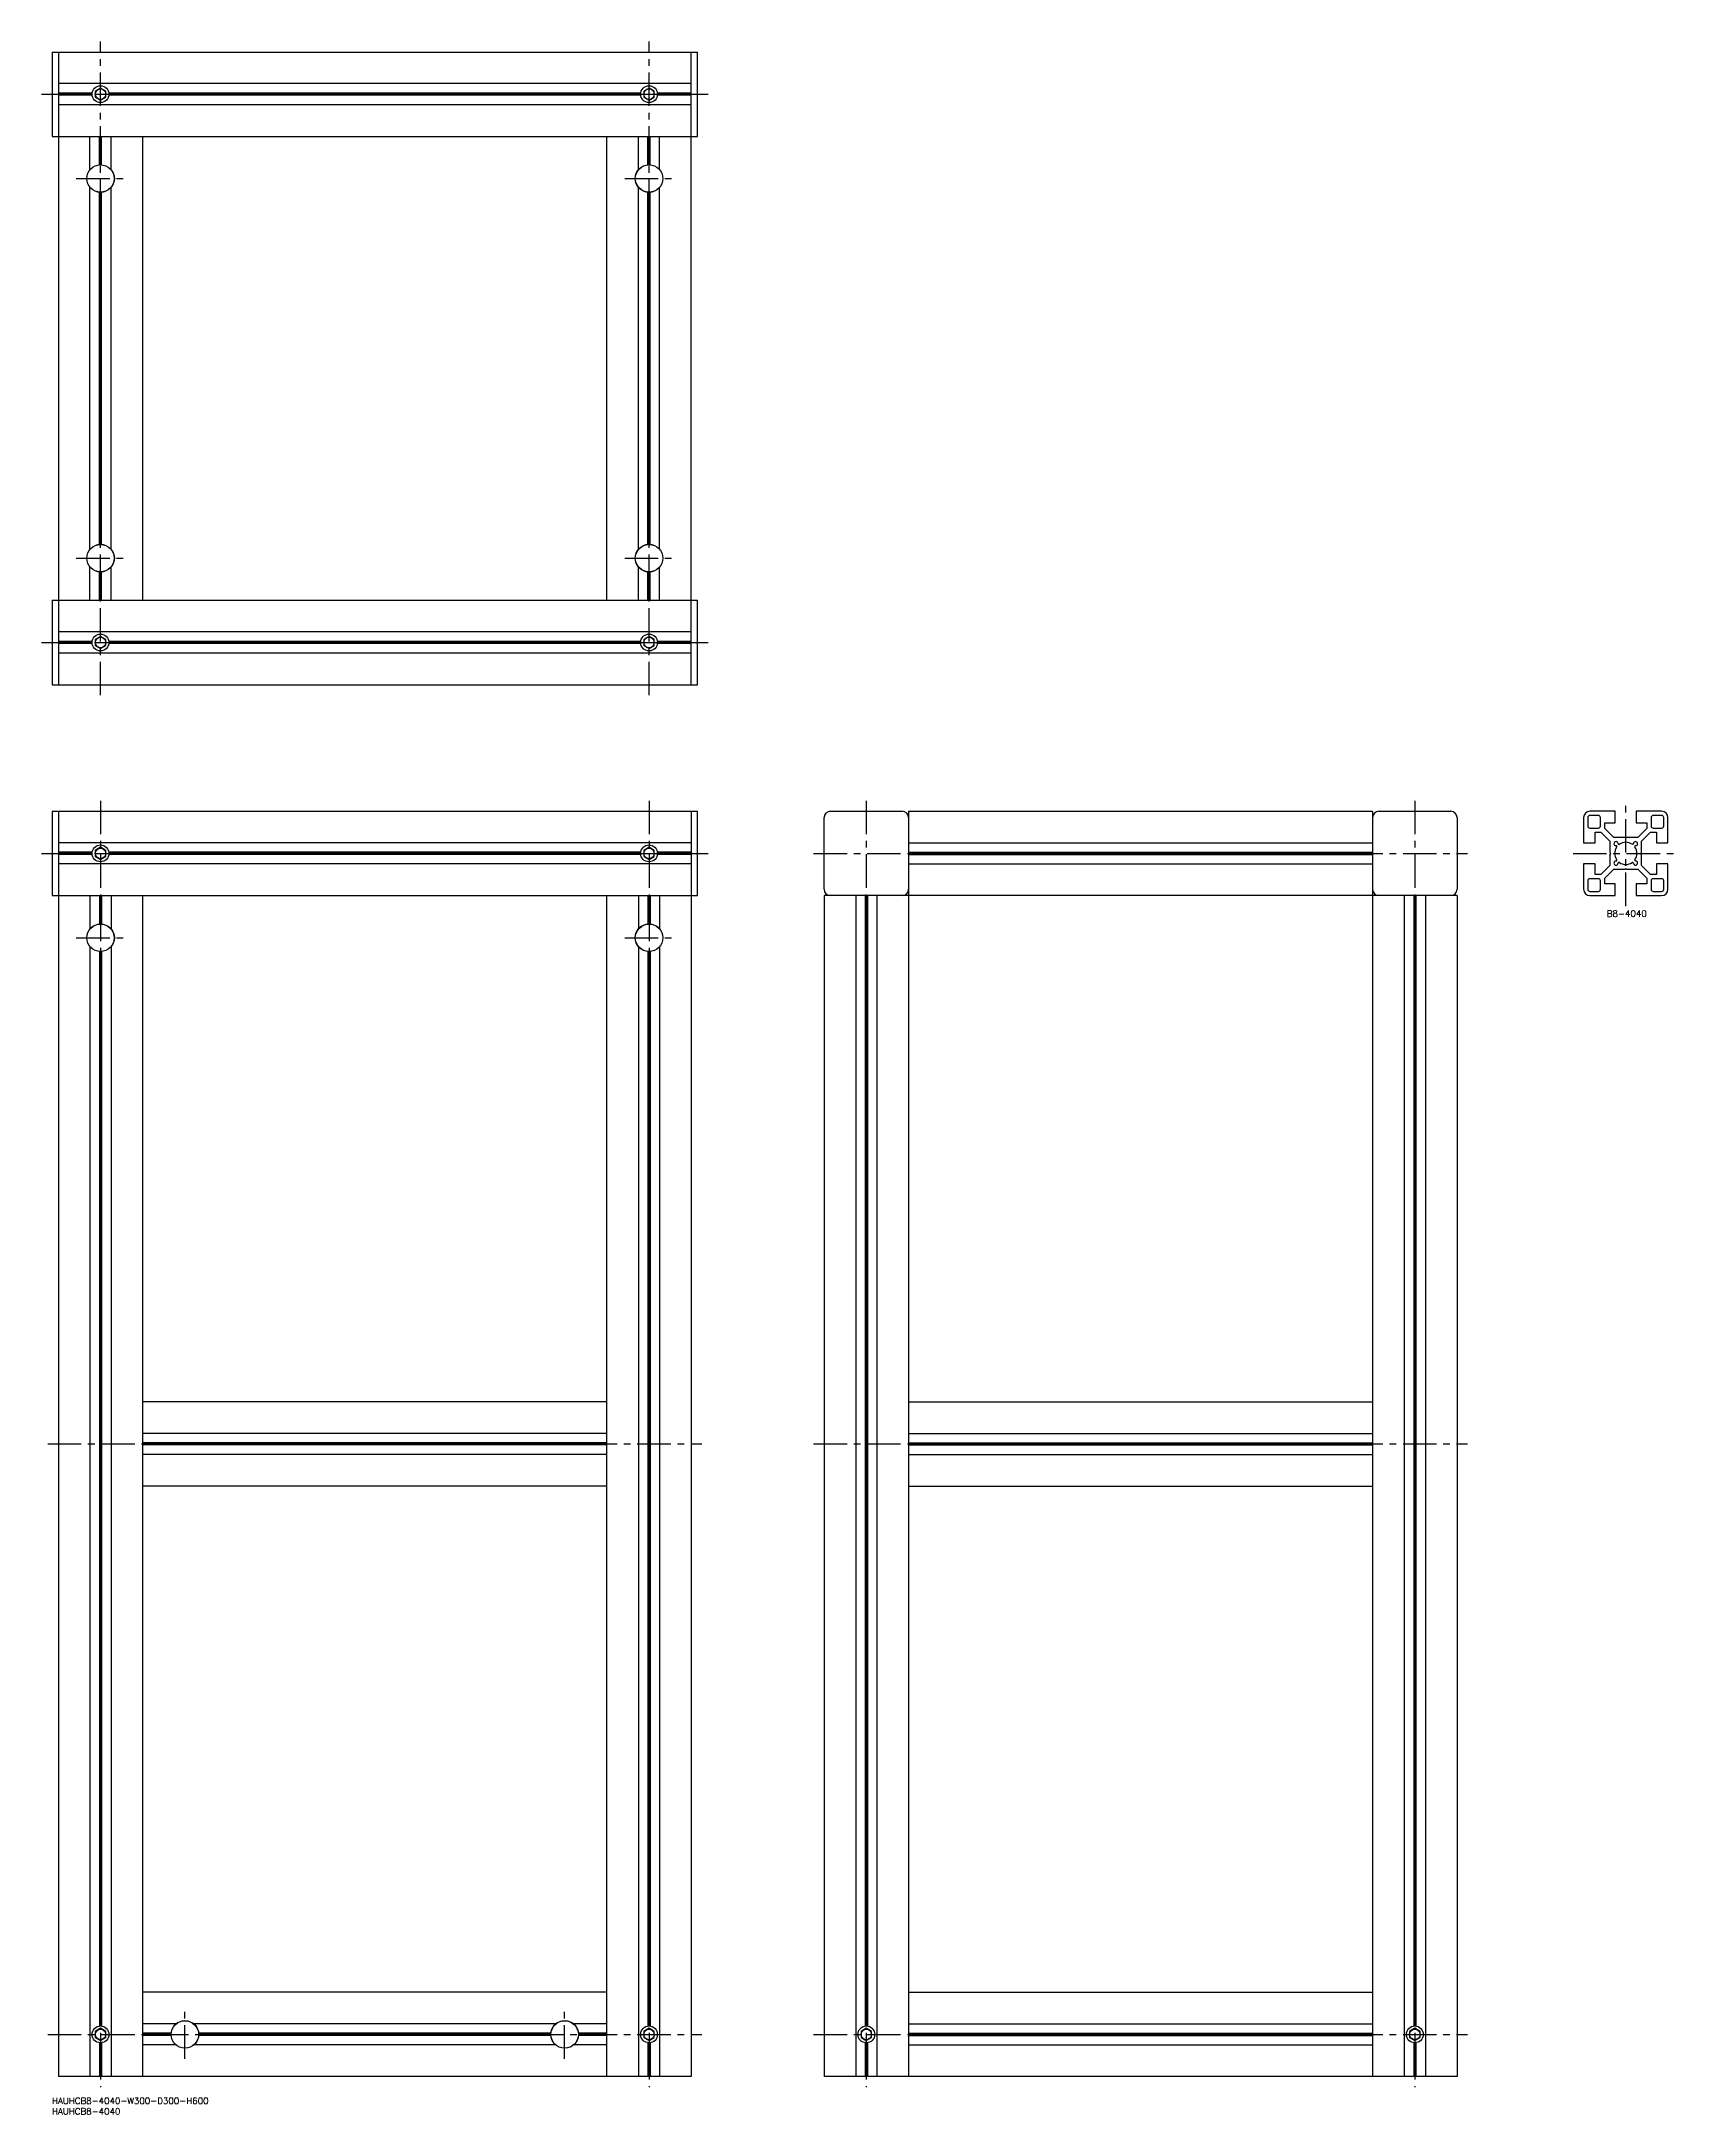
# Model space of a CAD drawing. Extents: x -5 to 771, y -8 to 975.
import ezdxf

# ---------------------------------------------------------------- set-up
doc = ezdxf.new("R2010")
doc.units = 0
doc.header["$LTSCALE"] = 0.5
doc.linetypes.add('CENTER', pattern=[50.8, 31.75, -6.35, 6.35, -6.35])
for name, color, linetype in [('MSM_CENTER', 1, 'CENTER'), ('MSM_CONTINUOUS', 7, 'CONTINUOUS'), ('MSM_NARROW', 5, 'CONTINUOUS'), ('MSM_PART_NUMBER', 7, 'CONTINUOUS')]:
    doc.layers.add(name, color=color, linetype=linetype)
doc.styles.get("Standard").update_dxf_attribs({"font": 'txt.shx', "height": 3, "bigfont": 'bigfont.shx'})

# ---------------------------------------------------------------- blocks, each defined once
blk = doc.blocks.new('*U8')
at = {"layer": 'MSM_PART_NUMBER'}
blk.add_text('HAUHCB8-4040-W300-D300-H600', height=3, dxfattribs=at).set_placement((0, -3))
blk = doc.blocks.new('*U9')
at = {"layer": 'MSM_PART_NUMBER'}
blk.add_text('HAUHCB8-4040', height=3, dxfattribs=at).set_placement((0, -8))
blk = doc.blocks.new('*U10')
at = {"layer": 'MSM_PART_NUMBER'}
blk.add_text('B8-4040', height=3, dxfattribs=at).set_placement((737.04, 559.97))

msp = doc.modelspace()

# ---------------------------------------------------------------- linework, layer by layer
at = {"layer": 'MSM_CENTER'}
for p, q in [((23, 665), (23, 975)), ((283, 665), (283, 975)), ((-5, 950), (311, 950)), ((11.45, 910), (34.55, 910)), ((271.45, 910), (294.55, 910)), ((11.45, 730), (34.55, 730)), ((271.45, 730), (294.55, 730)), ((-5, 690), (311, 690)), ((23, 615), (23, 5)), ((283, 615), (283, 5)), ((386, 615), (386, 5)), ((646, 615), (646, 5)), ((746, 565), (746, 615)), ((-5, 590), (311, 590)), ((361, 590), (671, 590)), ((721, 590), (771, 590)), ((11.45, 550), (34.55, 550)), ((271.45, 550), (294.55, 550)), ((-2, 310), (308, 310)), ((361, 310), (671, 310)), ((63, 18.45), (63, 41.55)), ((243, 18.45), (243, 41.55)), ((-2, 30), (308, 30)), ((361, 30), (671, 30))]:
    msp.add_line(p, q, dxfattribs=at)
at = {"layer": 'MSM_CONTINUOUS'}
for p, q in [((0, 970), (306, 970)), ((0, 970), (0, 930)), ((3, 970), (3, 670)), ((303, 670), (303, 970)), ((306, 930), (306, 970)), ((303, 955), (3, 955)), ((19.03, 950.52), (3, 950.52)), ((19, 950), (3, 950)), ((19.03, 949.48), (3, 949.48)), ((303, 945), (3, 945)), ((23, 952.89), (20.5, 951.44)), ((20.5, 951.44), (20.5, 948.56)), ((20.5, 948.56), (23, 947.11)), ((25.5, 951.44), (23, 952.89)), ((23, 947.11), (25.5, 948.56)), ((25.5, 948.56), (25.5, 951.44)), ((279.03, 950.52), (26.97, 950.52)), ((279.03, 949.48), (26.97, 949.48)), ((279, 950), (27, 950)), ((283, 952.89), (280.5, 951.44)), ((280.5, 951.44), (280.5, 948.56)), ((280.5, 948.56), (283, 947.11)), ((285.5, 951.44), (283, 952.89)), ((283, 947.11), (285.5, 948.56)), ((285.5, 948.56), (285.5, 951.44)), ((303, 950.52), (286.97, 950.52)), ((303, 949.48), (286.97, 949.48)), ((303, 950), (287, 950)), ((0, 930), (306, 930)), ((18, 914.23), (18, 930)), ((22.48, 916.53), (22.48, 930)), ((23, 916.55), (23, 930)), ((23.52, 916.53), (23.52, 930)), ((28, 914.23), (28, 930)), ((43, 710), (43, 930)), ((263, 710), (263, 930)), ((278, 914.23), (278, 930)), ((282.48, 916.53), (282.48, 930)), ((283, 916.55), (283, 930)), ((283.52, 916.53), (283.52, 930)), ((288, 914.23), (288, 930)), ((19, 915.19), (19, 915.12)), ((27, 915.12), (27, 915.19)), ((279, 915.19), (279, 915.12)), ((287, 915.12), (287, 915.19)), ((18, 734.23), (18, 905.77)), ((19, 904.88), (19, 904.81)), ((27, 904.81), (27, 904.88)), ((28, 734.23), (28, 905.77)), ((278, 734.23), (278, 905.77)), ((279, 904.88), (279, 904.81)), ((287, 904.81), (287, 904.88)), ((288, 734.23), (288, 905.77)), ((22.48, 736.53), (22.48, 903.47)), ((23, 736.55), (23, 903.45)), ((23.52, 736.53), (23.52, 903.47)), ((282.48, 736.53), (282.48, 903.47)), ((283, 736.55), (283, 903.45)), ((283.52, 736.53), (283.52, 903.47)), ((19, 735.19), (19, 735.12)), ((27, 735.12), (27, 735.19)), ((279, 735.19), (279, 735.12)), ((287, 735.12), (287, 735.19)), ((18, 710), (18, 725.77)), ((19, 724.88), (19, 724.81)), ((22.48, 710), (22.48, 723.47)), ((23, 710), (23, 723.45)), ((23.52, 710), (23.52, 723.47)), ((27, 724.81), (27, 724.88)), ((28, 710), (28, 725.77)), ((278, 710), (278, 725.77)), ((279, 724.88), (279, 724.81)), ((282.48, 710), (282.48, 723.47)), ((283, 710), (283, 723.45)), ((283.52, 710), (283.52, 723.47)), ((287, 724.81), (287, 724.88)), ((288, 710), (288, 725.77)), ((0, 710), (0, 670)), ((0, 710), (306, 710)), ((306, 670), (306, 710)), ((303, 695), (3, 695)), ((19.03, 690.52), (3, 690.52)), ((19, 690), (3, 690)), ((19.03, 689.48), (3, 689.48)), ((23, 692.89), (20.5, 691.44)), ((20.5, 691.44), (20.5, 688.56)), ((20.5, 688.56), (23, 687.11)), ((25.5, 691.44), (23, 692.89)), ((23, 687.11), (25.5, 688.56)), ((25.5, 688.56), (25.5, 691.44)), ((279.03, 690.52), (26.97, 690.52)), ((279.03, 689.48), (26.97, 689.48)), ((279, 690), (27, 690)), ((283, 692.89), (280.5, 691.44)), ((280.5, 691.44), (280.5, 688.56)), ((280.5, 688.56), (283, 687.11)), ((285.5, 691.44), (283, 692.89)), ((283, 687.11), (285.5, 688.56)), ((285.5, 688.56), (285.5, 691.44)), ((303, 690.52), (286.97, 690.52)), ((303, 689.48), (286.97, 689.48)), ((303, 690), (287, 690)), ((303, 685), (3, 685)), ((0, 670), (306, 670)), ((0, 610), (306, 610)), ((0, 610), (0, 570)), ((3, 610), (3, 10)), ((303, 610), (303, 10)), ((306, 570), (306, 610)), ((369, 610), (403, 610)), ((406, 610), (406, 10)), ((406, 610), (626, 610)), ((626, 610), (626, 10)), ((629, 610), (663, 610)), ((741, 610), (729, 610)), ((741, 604.5), (741, 610)), ((763, 610), (751, 610)), ((751, 610), (751, 604.5)), ((366, 573), (366, 607)), ((666, 607), (666, 573)), ((726, 607), (726, 595)), ((728, 607), (728, 603)), ((733, 608), (729, 608)), ((729, 602), (733, 602)), ((731.5, 595), (731.5, 600)), ((731.5, 600), (734.23, 600)), ((734, 603), (734, 607)), ((734.23, 600), (738.5, 595.73)), ((736, 604.5), (741, 604.5)), ((736, 601.77), (736, 604.5)), ((740.27, 597.5), (736, 601.77)), ((751, 604.5), (756, 604.5)), ((756, 601.77), (751.73, 597.5)), ((753.5, 595.73), (757.77, 600)), ((756, 604.5), (756, 601.77)), ((757.77, 600), (760.5, 600)), ((758, 607), (758, 603)), ((763, 608), (759, 608)), ((759, 602), (763, 602)), ((760.5, 600), (760.5, 595)), ((764, 603), (764, 607)), ((766, 595), (766, 607)), ((303, 595), (3, 595)), ((19.03, 590.52), (3, 590.52)), ((19, 590), (3, 590)), ((23, 592.89), (20.5, 591.44)), ((20.5, 591.44), (20.5, 588.56)), ((25.5, 591.44), (23, 592.89)), ((25.5, 588.56), (25.5, 591.44)), ((279.03, 590.52), (26.97, 590.52)), ((279, 590), (27, 590)), ((283, 592.89), (280.5, 591.44)), ((280.5, 591.44), (280.5, 588.56)), ((285.5, 591.44), (283, 592.89)), ((285.5, 588.56), (285.5, 591.44)), ((303, 590.52), (286.97, 590.52)), ((303, 590), (287, 590)), ((406, 595), (626, 595)), ((406, 590.52), (626, 590.52)), ((406, 590), (626, 590)), ((726, 595), (731.5, 595)), ((738.5, 595.73), (738.5, 590.52)), ((738.5, 590.52), (738.8, 590)), ((738.8, 590), (738.5, 589.48)), ((745.48, 597.5), (740.27, 597.5)), ((746, 597.2), (745.48, 597.5)), ((746.52, 597.5), (746, 597.2)), ((751.73, 597.5), (746.52, 597.5)), ((753.2, 590), (753.5, 590.52)), ((753.5, 589.48), (753.2, 590)), ((753.5, 590.52), (753.5, 595.73)), ((760.5, 595), (766, 595)), ((19.03, 589.48), (3, 589.48)), ((303, 585), (3, 585)), ((20.5, 588.56), (23, 587.11)), ((23, 587.11), (25.5, 588.56)), ((279.03, 589.48), (26.97, 589.48)), ((280.5, 588.56), (283, 587.11)), ((283, 587.11), (285.5, 588.56)), ((303, 589.48), (286.97, 589.48)), ((406, 589.48), (626, 589.48)), ((406, 585), (626, 585)), ((731.5, 585), (726, 585)), ((726, 585), (726, 573)), ((731.5, 580), (731.5, 585)), ((734.23, 580), (731.5, 580)), ((738.5, 584.27), (734.23, 580)), ((736, 578.23), (740.27, 582.5)), ((738.5, 589.48), (738.5, 584.27)), ((740.27, 582.5), (745.48, 582.5)), ((745.48, 582.5), (746, 582.8)), ((746, 582.8), (746.52, 582.5)), ((746.52, 582.5), (751.73, 582.5)), ((751.73, 582.5), (756, 578.23)), ((753.5, 584.27), (753.5, 589.48)), ((757.77, 580), (753.5, 584.27)), ((760.5, 580), (757.77, 580)), ((766, 585), (760.5, 585)), ((760.5, 585), (760.5, 580)), ((766, 573), (766, 585)), ((728, 577), (728, 573)), ((733, 578), (729, 578)), ((729, 572), (733, 572)), ((734, 573), (734, 577)), ((736, 575.5), (736, 578.23)), ((741, 575.5), (736, 575.5)), ((741, 570), (741, 575.5)), ((751, 575.5), (751, 570)), ((756, 575.5), (751, 575.5)), ((756, 578.23), (756, 575.5)), ((758, 577), (758, 573)), ((763, 578), (759, 578)), ((759, 572), (763, 572)), ((764, 573), (764, 577)), ((0, 570), (306, 570)), ((18, 570), (18, 554.23)), ((22.48, 570), (22.48, 556.53)), ((23, 570), (23, 556.55)), ((23.52, 570), (23.52, 556.53)), ((28, 570), (28, 554.23)), ((43, 10), (43, 570)), ((263, 10), (263, 570)), ((278, 570), (278, 554.23)), ((282.48, 570), (282.48, 556.53)), ((283, 570), (283, 556.55)), ((283.52, 570), (283.52, 556.53)), ((288, 570), (288, 554.23)), ((666, 570), (366, 570)), ((366, 570), (366, 10)), ((381, 570), (381, 10)), ((385.48, 570), (385.48, 33.97)), ((386, 570), (386, 34)), ((386.52, 570), (386.52, 33.97)), ((391, 570), (391, 10)), ((641, 570), (641, 10)), ((645.48, 570), (645.48, 33.97)), ((646, 570), (646, 34)), ((646.52, 570), (646.52, 33.97)), ((651, 570), (651, 10)), ((666, 570), (666, 10)), ((729, 570), (741, 570)), ((751, 570), (763, 570)), ((19, 555.19), (19, 555.12)), ((27, 555.12), (27, 555.19)), ((279, 555.19), (279, 555.12)), ((287, 555.12), (287, 555.19)), ((18, 545.77), (18, 10)), ((19, 544.88), (19, 544.81)), ((22.48, 543.47), (22.48, 33.97)), ((23, 543.45), (23, 34)), ((23.52, 543.47), (23.52, 33.97)), ((27, 544.81), (27, 544.88)), ((28, 545.77), (28, 10)), ((278, 545.77), (278, 10)), ((279, 544.88), (279, 544.81)), ((282.48, 543.47), (282.48, 33.97)), ((283, 543.45), (283, 34)), ((283.52, 543.47), (283.52, 33.97)), ((287, 544.81), (287, 544.88)), ((288, 545.77), (288, 10)), ((263, 330), (43, 330)), ((406, 330), (626, 330)), ((263, 315), (43, 315)), ((406, 315), (626, 315)), ((263, 310.52), (43, 310.52)), ((263, 310), (43, 310)), ((263, 309.48), (43, 309.48)), ((263, 305), (43, 305)), ((406, 310.52), (626, 310.52)), ((406, 310), (626, 310)), ((406, 309.48), (626, 309.48)), ((406, 305), (626, 305)), ((263, 290), (43, 290)), ((406, 290), (626, 290)), ((263, 50), (43, 50)), ((406, 50), (626, 50)), ((23, 32.89), (20.5, 31.44)), ((20.5, 31.44), (20.5, 28.56)), ((25.5, 31.44), (23, 32.89)), ((25.5, 28.56), (25.5, 31.44)), ((58.77, 35), (43, 35)), ((56.47, 30.52), (43, 30.52)), ((56.45, 30), (43, 30)), ((57.88, 34), (57.81, 34)), ((238.77, 35), (67.23, 35)), ((68.19, 34), (68.12, 34)), ((236.47, 30.52), (69.53, 30.52)), ((236.45, 30), (69.55, 30)), ((237.88, 34), (237.81, 34)), ((263, 35), (247.23, 35)), ((248.19, 34), (248.12, 34)), ((263, 30.52), (249.53, 30.52)), ((263, 30), (249.55, 30)), ((283, 32.89), (280.5, 31.44)), ((280.5, 31.44), (280.5, 28.56)), ((285.5, 31.44), (283, 32.89)), ((285.5, 28.56), (285.5, 31.44)), ((386, 32.89), (383.5, 31.44)), ((383.5, 31.44), (383.5, 28.56)), ((388.5, 31.44), (386, 32.89)), ((388.5, 28.56), (388.5, 31.44)), ((406, 35), (626, 35)), ((406, 30.52), (626, 30.52)), ((406, 30), (626, 30)), ((646, 32.89), (643.5, 31.44)), ((643.5, 31.44), (643.5, 28.56)), ((648.5, 31.44), (646, 32.89)), ((648.5, 28.56), (648.5, 31.44)), ((20.5, 28.56), (23, 27.11)), ((22.48, 26.03), (22.48, 10)), ((23, 27.11), (25.5, 28.56)), ((23, 26), (23, 10)), ((23.52, 26.03), (23.52, 10)), ((56.47, 29.48), (43, 29.48)), ((58.77, 25), (43, 25)), ((57.81, 26), (57.88, 26)), ((238.77, 25), (67.23, 25)), ((68.12, 26), (68.19, 26)), ((236.47, 29.48), (69.53, 29.48)), ((237.81, 26), (237.88, 26)), ((263, 25), (247.23, 25)), ((248.12, 26), (248.19, 26)), ((263, 29.48), (249.53, 29.48)), ((280.5, 28.56), (283, 27.11)), ((282.48, 26.03), (282.48, 10)), ((283, 27.11), (285.5, 28.56)), ((283, 26), (283, 10)), ((283.52, 26.03), (283.52, 10)), ((383.5, 28.56), (386, 27.11)), ((385.48, 26.03), (385.48, 10)), ((386, 27.11), (388.5, 28.56)), ((386, 26), (386, 10)), ((386.52, 26.03), (386.52, 10)), ((406, 29.48), (626, 29.48)), ((406, 25), (626, 25)), ((643.5, 28.56), (646, 27.11)), ((645.48, 26.03), (645.48, 10)), ((646, 27.11), (648.5, 28.56)), ((646, 26), (646, 10)), ((646.52, 26.03), (646.52, 10)), ((303, 10), (3, 10)), ((666, 10), (366, 10))]:
    msp.add_line(p, q, dxfattribs=at)
for centre, radius in [((23, 950), 4), ((283, 950), 4), ((23, 950), 2.5), ((283, 950), 2.5), ((23, 910), 6.55), ((23, 910), 6.5), ((283, 910), 6.55), ((283, 910), 6.5), ((23, 730), 6.55), ((23, 730), 6.5), ((283, 730), 6.55), ((283, 730), 6.5), ((23, 690), 4), ((23, 690), 2.5), ((283, 690), 4), ((283, 690), 2.5), ((23, 590), 4), ((23, 590), 2.5), ((283, 590), 4), ((283, 590), 2.5), ((23, 550), 6.55), ((23, 550), 6.5), ((283, 550), 6.55), ((283, 550), 6.5), ((23, 30), 4), ((23, 30), 2.5), ((63, 30), 6.55), ((63, 30), 6.5), ((243, 30), 6.55), ((243, 30), 6.5), ((283, 30), 4), ((283, 30), 2.5), ((386, 30), 4), ((386, 30), 2.5), ((646, 30), 4), ((646, 30), 2.5)]:
    msp.add_circle(centre, radius, dxfattribs=at)
for centre, radius, start, end in [((369, 607), 3, 90, 180), ((403, 607), 3, 0, 90), ((629, 607), 3, 90, 180), ((663, 607), 3, 0, 90), ((729, 607), 3, 90, 180), ((763, 607), 3, 0, 90), ((729, 607), 1, 90, 180), ((729, 603), 1, 180, 270), ((733, 607), 1, 0, 90), ((733, 603), 1, 270, 0), ((759, 607), 1, 90, 180), ((759, 603), 1, 180, 270), ((763, 607), 1, 0, 90), ((763, 603), 1, 270, 0), ((741.4, 594.6), 1, 2.53518, 267.46482), ((746, 590), 5.25, 145.53237, 214.46763), ((741.34, 593.2), 0.4, 325.53237, 87.46482), ((742.8, 594.66), 0.4, 182.53518, 304.46763), ((746, 590), 5.25, 55.53237, 124.46763), ((749.2, 594.66), 0.4, 235.53237, 357.46482), ((750.6, 594.6), 1, 272.53518, 177.46482), ((750.66, 593.2), 0.4, 92.53518, 214.46763), ((746, 590), 5.25, 325.53237, 34.46763), ((741.4, 585.4), 1, 92.53518, 357.46482), ((741.34, 586.8), 0.4, 272.53518, 34.46763), ((742.8, 585.34), 0.4, 55.53237, 177.46482), ((746, 590), 5.25, 235.53237, 304.46763), ((749.2, 585.34), 0.4, 2.53518, 124.46763), ((750.6, 585.4), 1, 182.53518, 87.46482), ((750.66, 586.8), 0.4, 145.53237, 267.46482), ((369, 573), 3, 180, 270), ((403, 573), 3, 270, 0), ((629, 573), 3, 180, 270), ((663, 573), 3, 270, 0), ((729, 573), 3, 180, 270), ((729, 577), 1, 90, 180), ((729, 573), 1, 180, 270), ((733, 577), 1, 0, 90), ((733, 573), 1, 270, 0), ((759, 577), 1, 90, 180), ((759, 573), 1, 180, 270), ((763, 577), 1, 0, 90), ((763, 573), 1, 270, 0), ((763, 573), 3, 270, 0)]:
    msp.add_arc(centre, radius, start, end, dxfattribs=at)
at = {"layer": 'MSM_NARROW'}
for p, q in [((19.68, 915.59), (19.68, 915.64)), ((26.32, 915.59), (26.32, 915.64)), ((279.68, 915.59), (279.68, 915.64)), ((286.32, 915.59), (286.32, 915.64)), ((19.68, 904.41), (19.68, 904.36)), ((26.32, 904.41), (26.32, 904.36)), ((279.68, 904.41), (279.68, 904.36)), ((286.32, 904.41), (286.32, 904.36)), ((19.68, 735.59), (19.68, 735.64)), ((26.32, 735.59), (26.32, 735.64)), ((279.68, 735.59), (279.68, 735.64)), ((286.32, 735.59), (286.32, 735.64)), ((19.68, 724.41), (19.68, 724.36)), ((26.32, 724.41), (26.32, 724.36)), ((279.68, 724.41), (279.68, 724.36)), ((286.32, 724.41), (286.32, 724.36)), ((19.68, 555.59), (19.68, 555.64)), ((26.32, 555.59), (26.32, 555.64)), ((279.68, 555.59), (279.68, 555.64)), ((286.32, 555.59), (286.32, 555.64)), ((19.68, 544.41), (19.68, 544.36)), ((26.32, 544.41), (26.32, 544.36)), ((279.68, 544.41), (279.68, 544.36)), ((286.32, 544.41), (286.32, 544.36)), ((57.41, 33.32), (57.36, 33.32)), ((68.59, 33.32), (68.64, 33.32)), ((237.41, 33.32), (237.36, 33.32)), ((248.59, 33.32), (248.64, 33.32)), ((57.41, 26.68), (57.36, 26.68)), ((68.59, 26.68), (68.64, 26.68)), ((237.41, 26.68), (237.36, 26.68)), ((248.59, 26.68), (248.64, 26.68))]:
    msp.add_line(p, q, dxfattribs=at)

# ---------------------------------------------------------------- block references
at = {"layer": 'MSM_CONTINUOUS'}
for name in ['*U10', '*U8', '*U9']:
    msp.add_blockref(name, (0, 0), dxfattribs=at)

doc.saveas('drawing.dxf')
